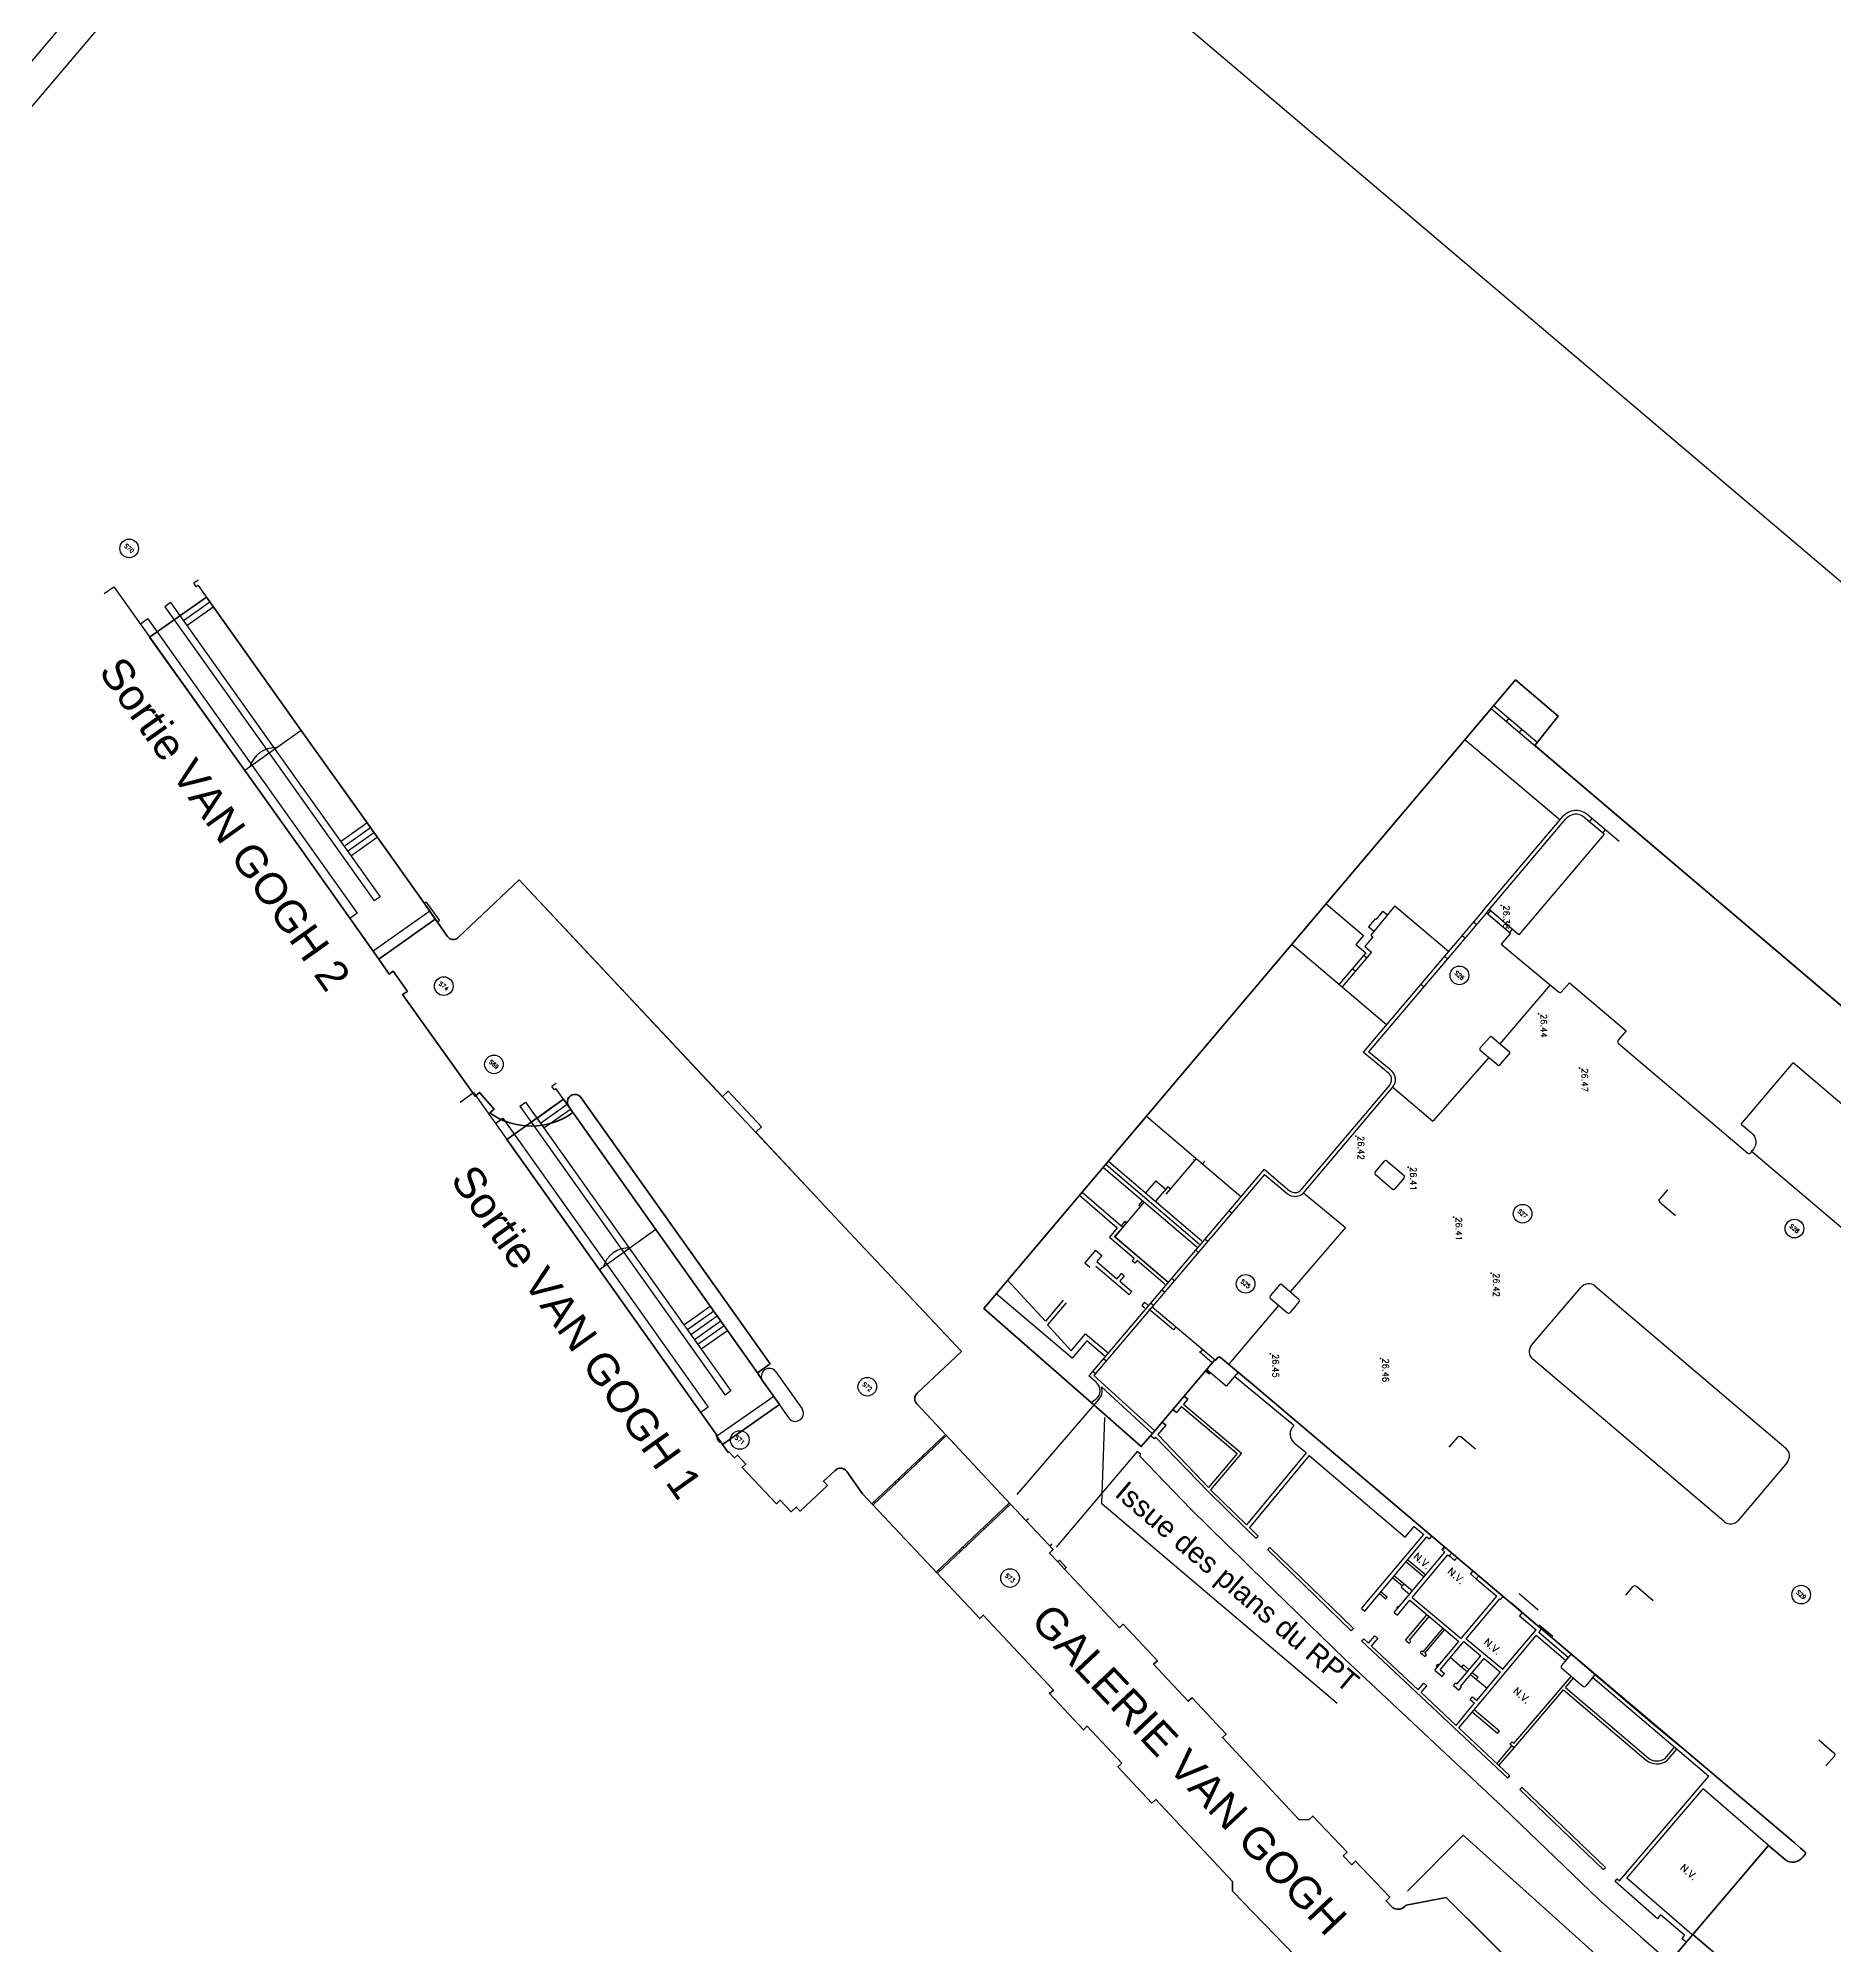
# Model space of a CAD drawing. Header units: metres. Extents: x 1653773 to 1654374, y 8182561 to 8183166.
# Drawn here: x 1653881 to 1653967.8, y 8182868.3 to 8182960.4 of the extents above; entities that cross this region are included whole.
import ezdxf
from ezdxf.enums import TextEntityAlignment as Align

# ---------------------------------------------------------------- set-up
doc = ezdxf.new("R2010")
doc.units = ezdxf.units.M
doc.header["$LTSCALE"] = 2
doc.header["$PDMODE"] = 32
doc.header["$PDSIZE"] = 0.03
for name, color, linetype in [('schema', 7, 'Continuous'), ('TOP-BATIS-_-E', 7, 'Continuous'), ('TOP-INFRA-EF-E', 7, 'Continuous'), ('TOP-INFRA-EM-E', 7, 'Continuous'), ('TOP-SCAN-TRUEVIEW-E', 7, 'Continuous'), ('TOP4R-ALTIT-_-E', 1, 'Continuous'), ('TOP4R-BATIS-_-E', 1, 'Continuous'), ('TOP4R-BATIS-RPT-E', 8, 'Continuous'), ('TOP4R-EQUIP-_-E', 3, 'Continuous'), ('TOP4R-INFRA-EF-E', 1, 'Continuous'), ('TOP4R-INFRA-EM-E', 1, 'Continuous'), ('TOP4R-SCAN-TRUEVIEW-E', 7, 'Continuous')]:
    doc.layers.add(name, color=color, linetype=linetype)
doc.layers.add('TOP2M-SURFACE-_-E', color=7, linetype='Continuous', lineweight=40)
doc.layers.add('TOP4R-SURFACE-_-E', color=7, linetype='Continuous', lineweight=40)
doc.styles.add('Arial', font='ARIAL.TTF')
doc.styles.add('Romanc 2', font='Romanc.shx', dxfattribs={"width": 0.99, "height": 0.5})
doc.styles.add('ROMANS', font='ROMANS.shx', dxfattribs={"height": 0.35})
doc.styles.get("Standard").update_dxf_attribs({"font": 'txt.shx'})

# ---------------------------------------------------------------- blocks, each defined once
blk = doc.blocks.new('TOPM-ALTIT-_-E')
at = {"color": 0}
blk.add_point((0, 0), dxfattribs=at)
blk = doc.blocks.new('cdr_shm')
for p, q in [((0, 1), (0, 0)), ((0, 0), (1, 0))]:
    blk.add_line(p, q)
at = {"flags": 4}
blk.add_attdef('FEUILLE', text='', height=0.05, dxfattribs=at).set_placement((0.05, 0.05), align=Align.BOTTOM_LEFT)

msp = doc.modelspace()

# ---------------------------------------------------------------- linework, layer by layer
at = {"layer": 'TOP-BATIS-_-E'}
for p, q in [((1653888.772, 8182934.24), (1653888.571, 8182934.097)), ((1653888.69, 8182933.929), (1653888.571, 8182934.097)), ((1653884.237, 8182933.594), (1653884.699, 8182933.923)), ((1653884.699, 8182933.923), (1653891.029, 8182925.057)), ((1653888.778, 8182933.992), (1653888.69, 8182933.929)), ((1653888.778, 8182933.992), (1653893.762, 8182926.989)), ((1653893.762, 8182926.989), (1653891.029, 8182925.057)), ((1653901.444, 8182909.04), (1653902.085, 8182909.495)), ((1653902.085, 8182909.495), (1653908.172, 8182900.93)), ((1653906.069, 8182909.939), (1653905.868, 8182909.797)), ((1653905.987, 8182909.629), (1653905.868, 8182909.797)), ((1653906.068, 8182909.687), (1653905.987, 8182909.629)), ((1653910.896, 8182902.882), (1653906.068, 8182909.687)), ((1653910.896, 8182902.882), (1653908.172, 8182900.93))]:
    msp.add_line(p, q, dxfattribs=at)
for centre, radius, start, end in [((1653892.496, 8182924.879), 1.273, 86.47745, 164.01228), ((1653909.584, 8182900.708), 1.29, 86.61337, 164.64011)]:
    msp.add_arc(centre, radius, start, end, dxfattribs=at)
at = {"layer": 'TOP-INFRA-EF-E'}
for p, q in [((1653887.901, 8182932.527), (1653889.178, 8182933.43)), ((1653888.066, 8182932.295), (1653889.343, 8182933.198)), ((1653888.232, 8182932.063), (1653889.509, 8182932.965)), ((1653905.15, 8182908.264), (1653906.433, 8182909.172)), ((1653905.319, 8182908.027), (1653906.601, 8182908.935)), ((1653905.486, 8182907.792), (1653906.768, 8182908.7))]:
    msp.add_line(p, q, dxfattribs=at)
at = {"layer": 'TOP-INFRA-EM-E'}
for p, q in [((1653887.451, 8182933.159), (1653887.17, 8182932.959)), ((1653887.451, 8182933.159), (1653892.486, 8182926.087)), ((1653886.348, 8182932.373), (1653885.988, 8182932.117)), ((1653886.348, 8182932.373), (1653891.38, 8182925.305)), ((1653887.17, 8182932.959), (1653892.205, 8182925.888)), ((1653903.146, 8182908.003), (1653903.504, 8182908.258)), ((1653903.504, 8182908.258), (1653908.531, 8182901.187)), ((1653904.319, 8182908.837), (1653904.601, 8182909.037)), ((1653904.319, 8182908.837), (1653909.344, 8182901.77)), ((1653904.601, 8182909.037), (1653909.625, 8182901.971))]:
    msp.add_line(p, q, dxfattribs=at)
at = {"layer": 'TOP-INFRA-EM-E', "flags": 128}
for points in [[(1653890.569, 8182930.068, 0, 0, 0), (1653889.989, 8182930.883, 0.2, 0, 0), (1653889.7, 8182931.291, 0, 0, 0)], [(1653907.829, 8182905.722, 0, 0, 0), (1653907.25, 8182906.537, 0.2, 0, 0), (1653906.96, 8182906.944, 0, 0, 0)]]:
    msp.add_lwpolyline(points, format="xyseb", dxfattribs=at)
at = {"layer": 'TOP-SCAN-TRUEVIEW-E'}
for centre in [(1653885.445, 8182935.779), (1653903.07, 8182910.861)]:
    msp.add_circle(centre, 0.45, dxfattribs=at)
at = {"layer": 'TOP4R-BATIS-_-E'}
for p, q in [((1653952.423, 8182929.431), (1653933.787, 8182907.414)), ((1653952.423, 8182929.431), (1653954.481, 8182927.683)), ((1653951.25, 8182928.046), (1653982.511, 8182901.497)), ((1653951.379, 8182928.199), (1653953.475, 8182926.418)), ((1653951.982, 8182927.424), (1653952.111, 8182927.577)), ((1653954.481, 8182927.683), (1653953.475, 8182926.418)), ((1653893.762, 8182926.989), (1653896.857, 8182922.64)), ((1653952.607, 8182926.894), (1653952.736, 8182927.046)), ((1653949.977, 8182926.542), (1653954.58, 8182922.672)), ((1653891.029, 8182925.057), (1653893.804, 8182921.17)), ((1653957.428, 8182921.616), (1653955.874, 8182922.942)), ((1653896.857, 8182922.64), (1653899.708, 8182918.636)), ((1653950.881, 8182918.302), (1653954.715, 8182922.832)), ((1653951.018, 8182918.185), (1653954.853, 8182922.716)), ((1653956.701, 8182921.973), (1653955.744, 8182922.79)), ((1653955.994, 8182922.577), (1653956.124, 8182922.729)), ((1653956.633, 8182922.031), (1653956.763, 8182922.184)), ((1653893.804, 8182921.17), (1653898.008, 8182915.223)), ((1653956.701, 8182921.973), (1653952.575, 8182917.114)), ((1653901.348, 8182916.99), (1653904.291, 8182919.771)), ((1653918.852, 8182904.241), (1653904.291, 8182919.771)), ((1653899.79, 8182918.694), (1653899.708, 8182918.636)), ((1653899.708, 8182918.636), (1653900.336, 8182917.731)), ((1653899.79, 8182918.694), (1653900.445, 8182917.807)), ((1653943.271, 8182918.619), (1653945.075, 8182917.088)), ((1653946.598, 8182918.515), (1653945.432, 8182917.102)), ((1653946.598, 8182918.515), (1653949.195, 8182916.315)), ((1653952.575, 8182917.114), (1653951.148, 8182918.338)), ((1653900.445, 8182917.807), (1653900.336, 8182917.731)), ((1653900.817, 8182917.045), (1653900.336, 8182917.731)), ((1653950.881, 8182918.302), (1653945.068, 8182911.449)), ((1653945.636, 8182917.895), (1653945.318, 8182917.509)), ((1653945.318, 8182917.509), (1653945.586, 8182917.288)), ((1653951.018, 8182918.185), (1653945.323, 8182911.472)), ((1653945.675, 8182917.863), (1653945.636, 8182917.895)), ((1653946.008, 8182918.267), (1653945.675, 8182917.863)), ((1653946.008, 8182918.267), (1653946.237, 8182918.078)), ((1653950.53, 8182917.609), (1653950.392, 8182917.726)), ((1653951.207, 8182918.287), (1653951.077, 8182918.135)), ((1653941.617, 8182916.664), (1653946.196, 8182912.78)), ((1653945.075, 8182917.088), (1653944.714, 8182916.65)), ((1653944.714, 8182916.65), (1653945.191, 8182916.245)), ((1653945.535, 8182917.017), (1653945.146, 8182916.545)), ((1653945.146, 8182916.545), (1653945.458, 8182916.281)), ((1653945.432, 8182917.102), (1653945.535, 8182917.017)), ((1653949.979, 8182916.959), (1653949.841, 8182917.076)), ((1653952.172, 8182917.196), (1653951.722, 8182916.666)), ((1653952.255, 8182917.389), (1653952.125, 8182917.237)), ((1653945.191, 8182916.245), (1653943.902, 8182914.726)), ((1653945.458, 8182916.281), (1653944.04, 8182914.609)), ((1653945.218, 8182915.999), (1653945.081, 8182916.115)), ((1653948.997, 8182916.081), (1653949.134, 8182915.965)), ((1653898.008, 8182915.223), (1653898.204, 8182915.36)), ((1653898.204, 8182915.36), (1653898.885, 8182914.385)), ((1653944.675, 8182915.358), (1653944.538, 8182915.475)), ((1653947.852, 8182914.731), (1653947.989, 8182914.615)), ((1653898.659, 8182914.227), (1653898.885, 8182914.385)), ((1653898.659, 8182914.227), (1653902.156, 8182909.318)), ((1653950.712, 8182911.652), (1653951.177, 8182912.176)), ((1653951.281, 8182912.183), (1653952.124, 8182911.469)), ((1653946.291, 8182910.435), (1653945.068, 8182911.449)), ((1653946.406, 8182910.573), (1653945.323, 8182911.472)), ((1653950.72, 8182911.545), (1653951.562, 8182910.83)), ((1653951.667, 8182910.838), (1653952.131, 8182911.362)), ((1653963.32, 8182907.979), (1653965.833, 8182910.94)), ((1653971.398, 8182906.203), (1653965.833, 8182910.94)), ((1653902.156, 8182909.318), (1653902.369, 8182909.507)), ((1653903.087, 8182908.7), (1653902.369, 8182909.507)), ((1653916.41, 8182896.398), (1653907.288, 8182909.255)), ((1653914.386, 8182909.564), (1653914.107, 8182909.302)), ((1653915.992, 8182907.851), (1653914.386, 8182909.564)), ((1653942.072, 8182904.808), (1653946.342, 8182909.857)), ((1653942.209, 8182904.692), (1653946.48, 8182909.741)), ((1653902.876, 8182908.512), (1653903.087, 8182908.7)), ((1653906.886, 8182908.533), (1653906.68, 8182908.824)), ((1653934.588, 8182908.359), (1653939.157, 8182904.483)), ((1653915.992, 8182907.851), (1653915.713, 8182907.589)), ((1653963.32, 8182907.979), (1653963.83, 8182907.547)), ((1653940.274, 8182905.799), (1653931.811, 8182895.825)), ((1653940.295, 8182905.545), (1653932.054, 8182895.832)), ((1653936.995, 8182906.317), (1653935.527, 8182904.587)), ((1653936.866, 8182906.259), (1653936.912, 8182906.22)), ((1653937.393, 8182906.18), (1653937.294, 8182906.063)), ((1653940.274, 8182905.799), (1653941.501, 8182904.76)), ((1653940.295, 8182905.545), (1653941.385, 8182904.623)), ((1653945.639, 8182905.657), (1653946.092, 8182906.191)), ((1653945.647, 8182905.552), (1653946.486, 8182904.841)), ((1653946.197, 8182906.2), (1653947.036, 8182905.489)), ((1653935.702, 8182904.886), (1653935.747, 8182904.847)), ((1653947.045, 8182905.383), (1653946.592, 8182904.849)), ((1653920.505, 8182902.473), (1653918.852, 8182904.241)), ((1653938.703, 8182903.67), (1653938.566, 8182903.786)), ((1653915.802, 8182895.967), (1653910.896, 8182902.882)), ((1653933.447, 8182902.997), (1653933.066, 8182902.534)), ((1653925.654, 8182896.996), (1653920.505, 8182902.473)), ((1653933.066, 8182902.534), (1653935.643, 8182900.34)), ((1653936.964, 8182901.898), (1653937.102, 8182901.782)), ((1653937.545, 8182902.305), (1653937.408, 8182902.421)), ((1653908.172, 8182900.93), (1653913.836, 8182892.958)), ((1653935.334, 8182899.977), (1653935.472, 8182899.86)), ((1653935.806, 8182900.533), (1653935.944, 8182900.417)), ((1653941.021, 8182900.213), (1653940.563, 8182899.674)), ((1653941.127, 8182900.222), (1653941.965, 8182899.511)), ((1653953.2, 8182897.307), (1653955.591, 8182900.101)), ((1653956.274, 8182900.155), (1653965.483, 8182892.319)), ((1653930.717, 8182899.342), (1653929.814, 8182898.281)), ((1653934.795, 8182899.341), (1653934.932, 8182899.224)), ((1653934.876, 8182899.158), (1653937.932, 8182896.567)), ((1653940.572, 8182899.568), (1653941.411, 8182898.857)), ((1653941.974, 8182899.405), (1653941.516, 8182898.865)), ((1653935.902, 8182898.043), (1653936.023, 8182898.186)), ((1653915.802, 8182895.967), (1653916.41, 8182896.398)), ((1653923.512, 8182894.979), (1653925.654, 8182896.996)), ((1653937.202, 8182896.941), (1653937.323, 8182897.084)), ((1653962.5, 8182888.779), (1653953.254, 8182896.622)), ((1653916.055, 8182895.562), (1653917.319, 8182893.778)), ((1653916.689, 8182896.011), (1653917.953, 8182894.227)), ((1653932.054, 8182895.832), (1653934.991, 8182893.165)), ((1653939.623, 8182895.49), (1653949.221, 8182887.366)), ((1653923.496, 8182894.467), (1653924.881, 8182892.992)), ((1653913.836, 8182892.958), (1653913.805, 8182892.936)), ((1653913.805, 8182892.936), (1653913.881, 8182892.831)), ((1653913.881, 8182892.831), (1653913.829, 8182892.794)), ((1653913.829, 8182892.794), (1653913.965, 8182892.603)), ((1653913.881, 8182892.831), (1653914.017, 8182892.64)), ((1653914.017, 8182892.64), (1653913.965, 8182892.603)), ((1653914.017, 8182892.64), (1653914.392, 8182892.116)), ((1653924.881, 8182892.992), (1653928.032, 8182889.618)), ((1653914.392, 8182892.116), (1653914.418, 8182892.141)), ((1653914.418, 8182892.141), (1653914.687, 8182891.857)), ((1653914.828, 8182891.991), (1653914.687, 8182891.857)), ((1653914.828, 8182891.991), (1653915.238, 8182891.56)), ((1653965.54, 8182891.637), (1653963.185, 8182888.837)), ((1653915.238, 8182891.56), (1653915.054, 8182891.385)), ((1653915.054, 8182891.385), (1653916.714, 8182889.637)), ((1653919.547, 8182891.253), (1653918.989, 8182890.726)), ((1653918.989, 8182890.726), (1653919.178, 8182890.526)), ((1653920.113, 8182891.198), (1653920.882, 8182890.118)), ((1653916.898, 8182889.812), (1653916.714, 8182889.637)), ((1653916.898, 8182889.812), (1653917.431, 8182889.251)), ((1653919.178, 8182890.526), (1653917.865, 8182889.284)), ((1653926.538, 8182884.093), (1653920.882, 8182890.118)), ((1653917.676, 8182889.483), (1653917.431, 8182889.251)), ((1653917.676, 8182889.483), (1653917.865, 8182889.284)), ((1653930.082, 8182887.428), (1653928.032, 8182889.618)), ((1653928.892, 8182888.91), (1653928.787, 8182888.812)), ((1653948.284, 8182887.963), (1653948.38, 8182888.077)), ((1653929.906, 8182887.262), (1653930.082, 8182887.428)), ((1653929.906, 8182887.262), (1653930.304, 8182886.837)), ((1653930.026, 8182887.698), (1653929.921, 8182887.6)), ((1653948.921, 8182887.424), (1653949.018, 8182887.538)), ((1653949.221, 8182887.366), (1653950.861, 8182885.975)), ((1653930.304, 8182886.837), (1653930.384, 8182886.912)), ((1653930.304, 8182886.837), (1653930.639, 8182886.48)), ((1653930.384, 8182886.912), (1653930.718, 8182886.555)), ((1653930.639, 8182886.48), (1653930.718, 8182886.555)), ((1653930.639, 8182886.48), (1653933.292, 8182883.649)), ((1653950.861, 8182885.975), (1653965.887, 8182873.286)), ((1653926.538, 8182884.093), (1653926.711, 8182884.26)), ((1653930.094, 8182880.645), (1653926.711, 8182884.26)), ((1653933.292, 8182883.649), (1653933.474, 8182883.82)), ((1653933.474, 8182883.82), (1653935.122, 8182882.061)), ((1653934.94, 8182881.89), (1653935.122, 8182882.061)), ((1653934.94, 8182881.89), (1653936.614, 8182880.104)), ((1653930.094, 8182880.645), (1653929.906, 8182880.47)), ((1653931.546, 8182878.717), (1653929.906, 8182880.47)), ((1653936.614, 8182880.104), (1653936.797, 8182880.275)), ((1653936.797, 8182880.275), (1653938.443, 8182878.518)), ((1653931.734, 8182878.893), (1653931.546, 8182878.717)), ((1653933.401, 8182877.11), (1653931.734, 8182878.893)), ((1653938.26, 8182878.347), (1653938.443, 8182878.518)), ((1653938.26, 8182878.347), (1653941.96, 8182874.399)), ((1653933.401, 8182877.11), (1653933.214, 8182876.935)), ((1653934.854, 8182875.183), (1653933.214, 8182876.935)), ((1653935.041, 8182875.358), (1653934.854, 8182875.183)), ((1653938.746, 8182871.399), (1653935.041, 8182875.358)), ((1653941.96, 8182874.399), (1653942.444, 8182874.377)), ((1653942.626, 8182874.554), (1653942.444, 8182874.377)), ((1653942.628, 8182874.555), (1653944.283, 8182872.818)), ((1653965.887, 8182873.286), (1653966.193, 8182873)), ((1653944.098, 8182872.642), (1653944.283, 8182872.818)), ((1653944.098, 8182872.642), (1653944.512, 8182872.206)), ((1653944.698, 8182872.383), (1653944.512, 8182872.206)), ((1653944.698, 8182872.383), (1653946.357, 8182870.641)), ((1653958.166, 8182865.527), (1653964.651, 8182873.131)), ((1653966.193, 8182873), (1653966.381, 8182872.842)), ((1653938.746, 8182871.399), (1653938.756, 8182870.938)), ((1653938.756, 8182870.938), (1653942.819, 8182866.725)), ((1653946.357, 8182870.641), (1653946.171, 8182870.465)), ((1653946.171, 8182870.465), (1653946.444, 8182870.178)), ((1653947.133, 8182870.262), (1653949.073, 8182870.632)), ((1653952.963, 8182866.763), (1653949.073, 8182870.632))]:
    msp.add_line(p, q, dxfattribs=at)
at = {"layer": 'TOP4R-BATIS-_-E', "flags": 128}
for points in [[(1653951.018, 8182918.185), (1653952.172, 8182917.196)], [(1653951.722, 8182916.666), (1653954.227, 8182914.591)], [(1653954.629, 8182914.34), (1653954.629, 8182914.34), (1653955.028, 8182914.798), (1653957.772, 8182912.474), (1653957.384, 8182912.024)], [(1653954.227, 8182914.591), (1653954.493, 8182914.363)], [(1653957.396, 8182911.873), (1653963.65, 8182906.573)], [(1653959.762, 8182904.799), (1653959.381, 8182904.357), (1653959.348, 8182904.312), (1653959.348, 8182904.262), (1653959.398, 8182904.199), (1653960.145, 8182903.567)], [(1653939.623, 8182895.49), (1653938.17, 8182896.698)], [(1653949.224, 8182892.38), (1653949.631, 8182892.86), (1653949.678, 8182892.901), (1653949.717, 8182892.907), (1653949.781, 8182892.881), (1653950.486, 8182892.289)], [(1653950.861, 8182885.975), (1653951.712, 8182885.255)], [(1653957.75, 8182885.222), (1653958.093, 8182885.63), (1653958.133, 8182885.674), (1653958.175, 8182885.693), (1653958.259, 8182885.661), (1653959.076, 8182884.969)], [(1653967.07, 8182878.239), (1653967.799, 8182877.619), (1653967.846, 8182877.545), (1653967.827, 8182877.458), (1653967.42, 8182876.977)]]:
    msp.add_lwpolyline(points, dxfattribs=at)
for points in [[(1653963.83, 8182907.547, -0.399325), (1653963.915, 8182906.767, -0.000069), (1653963.777, 8182906.587)], [(1653938.17, 8182896.698), (1653938.17, 8182896.698, 0.417272), (1653938.017, 8182896.683, 0.026955), (1653937.932, 8182896.567)], [(1653964.651, 8182873.131), (1653965.46, 8182872.448, 0.221568), (1653965.879, 8182872.335, 0.164567), (1653966.292, 8182872.559, 0.032362), (1653966.417, 8182872.712, 0.217395), (1653966.429, 8182872.774, 0.097648), (1653966.414, 8182872.805, 0.056559), (1653966.381, 8182872.842, 2.342497)]]:
    msp.add_lwpolyline(points, format="xyb", dxfattribs=at)
at = {"layer": 'TOP4R-BATIS-_-E'}
for centre, radius, start, end in [((1653955.352, 8182922.277), 0.845, 51.91444, 138.96857), ((1653955.335, 8182922.311), 0.63, 49.54216, 139.95316), ((1653901.106, 8182917.248), 0.354, 215.01505, 313.1613), ((1653954.579, 8182914.46), 0.13, 228.12465, 292.76748), ((1653951.233, 8182912.126), 0.075, 49.6963, 138.48095), ((1653957.464, 8182911.954), 0.106, 139.22905, 229.71808), ((1653950.769, 8182911.602), 0.075, 138.48095, 229.6963), ((1653952.075, 8182911.412), 0.075, 318.48095, 49.6963), ((1653946.031, 8182910.121), 0.408, 319.77201, 50.33175), ((1653946.031, 8182910.121), 0.588, 319.77201, 50.33175), ((1653951.611, 8182910.887), 0.075, 229.6963, 318.48095), ((1653906.986, 8182909.036), 0.373, 35.35576, 215.35576), ((1653904.865, 8182911.333), 3.452, 234.80381, 305.8192), ((1653963.707, 8182906.64), 0.0882, 229.71808, 322.63), ((1653945.696, 8182905.609), 0.075, 139.6963, 229.6963), ((1653946.149, 8182906.143), 0.075, 49.6963, 139.6963), ((1653946.987, 8182905.432), 0.075, 319.6963, 49.6963), ((1653941.762, 8182905.07), 0.585, 229.77529, 319.77201), ((1653941.762, 8182905.07), 0.405, 229.77602, 319.77274), ((1653946.535, 8182904.898), 0.075, 229.6963, 319.6963), ((1653941.078, 8182900.165), 0.075, 49.6963, 139.6963), ((1653955.96, 8182899.785), 0.485, 49.6044, 139.42964), ((1653940.621, 8182899.625), 0.075, 139.6963, 229.6963), ((1653941.917, 8182899.453), 0.075, 319.6963, 49.6963), ((1653941.459, 8182898.914), 0.075, 229.6963, 319.6963), ((1653953.568, 8182896.992), 0.485, 139.42964, 229.69436), ((1653916.372, 8182895.787), 0.389, 35.30989, 215.30989), ((1653923.76, 8182894.715), 0.362, 133.27254, 223.19178), ((1653917.636, 8182894.002), 0.389, 215.30989, 268.2049), ((1653917.6, 8182894.053), 0.44, 273.0921, 337.52768), ((1653917.636, 8182894.002), 0.389, 342.41489, 35.30989), ((1653965.169, 8182891.949), 0.485, 319.94177, 49.6044), ((1653919.806, 8182890.979), 0.377, 35.46016, 133.41616), ((1653962.814, 8182889.149), 0.485, 229.69436, 319.94177), ((1653946.716, 8182870.438), 0.376, 223.61125, 253.09818), ((1653946.744, 8182870.529), 0.471, 253.09818, 325.53537)]:
    msp.add_arc(centre, radius, start, end, dxfattribs=at)
at = {"layer": 'TOP4R-BATIS-RPT-E'}
for p, q in [((1653933.787, 8182907.414), (1653926.731, 8182899.076)), ((1653932.523, 8182905.882), (1653937.024, 8182902.052)), ((1653932.639, 8182906.019), (1653937.14, 8182902.189)), ((1653932.769, 8182906.172), (1653937.27, 8182902.342)), ((1653931.357, 8182904.542), (1653933.178, 8182902.964)), ((1653931.488, 8182904.694), (1653933.443, 8182902.999)), ((1653935.05, 8182905.242), (1653934.551, 8182904.655)), ((1653935.627, 8182904.948), (1653935.031, 8182904.247)), ((1653935.53, 8182904.833), (1653935.031, 8182904.247)), ((1653935.05, 8182905.242), (1653935.53, 8182904.833)), ((1653935.711, 8182904.876), (1653935.627, 8182904.948)), ((1653934.48, 8182904.217), (1653933.445, 8182903)), ((1653934.404, 8182904.282), (1653934.22, 8182904.066)), ((1653934.296, 8182904.001), (1653934.22, 8182904.066)), ((1653934.48, 8182904.217), (1653934.296, 8182904.001)), ((1653933.178, 8182902.964), (1653932.802, 8182902.522)), ((1653933.443, 8182902.999), (1653933.056, 8182902.543)), ((1653933.553, 8182903.281), (1653933.369, 8182903.065)), ((1653933.629, 8182903.216), (1653933.445, 8182903)), ((1653933.553, 8182903.281), (1653933.629, 8182903.216)), ((1653932.13, 8182901.886), (1653931.611, 8182901.277)), ((1653932.13, 8182901.886), (1653932.434, 8182901.627)), ((1653932.802, 8182902.522), (1653934.005, 8182901.498)), ((1653935.599, 8182900.378), (1653933.056, 8182902.543)), ((1653931.611, 8182901.277), (1653931.863, 8182901.063)), ((1653932.15, 8182901.108), (1653933.757, 8182899.74)), ((1653932.434, 8182901.627), (1653932.188, 8182901.338)), ((1653932.188, 8182901.338), (1653933.163, 8182900.508)), ((1653934.005, 8182901.498), (1653933.895, 8182901.369)), ((1653934.032, 8182901.252), (1653933.895, 8182901.369)), ((1653934.142, 8182901.382), (1653934.032, 8182901.252)), ((1653935.498, 8182900.228), (1653934.142, 8182901.382)), ((1653927.882, 8182900.437), (1653929.715, 8182898.458)), ((1653933.377, 8182900.76), (1653933.163, 8182900.508)), ((1653933.514, 8182900.643), (1653933.3, 8182900.392)), ((1653933.3, 8182900.392), (1653933.886, 8182899.893)), ((1653933.514, 8182900.643), (1653933.377, 8182900.76)), ((1653930.572, 8182899.465), (1653929.715, 8182898.458)), ((1653933.886, 8182899.893), (1653933.757, 8182899.74)), ((1653934.496, 8182899.374), (1653934.366, 8182899.222)), ((1653934.366, 8182899.222), (1653934.511, 8182899.099)), ((1653934.496, 8182899.374), (1653934.656, 8182899.238)), ((1653935.896, 8182898.038), (1653934.712, 8182899.041)), ((1653929.814, 8182898.281), (1653930.953, 8182897.032)), ((1653930.953, 8182897.032), (1653931.653, 8182897.854)), ((1653931.653, 8182897.854), (1653932.745, 8182896.925)), ((1653932.516, 8182896.655), (1653932.653, 8182896.538)), ((1653937.772, 8182896.449), (1653934.991, 8182893.165)), ((1653937.772, 8182896.449), (1653937.147, 8182896.978)), ((1653931.998, 8182896.045), (1653932.135, 8182895.928)), ((1653937.618, 8182895.911), (1653937.442, 8182896.06)), ((1653937.442, 8182896.06), (1653937.618, 8182895.911)), ((1653938.448, 8182895.313), (1653937.494, 8182896.121)), ((1653937.494, 8182896.121), (1653937.67, 8182895.973)), ((1653937.67, 8182895.973), (1653937.618, 8182895.911)), ((1653939.022, 8182895.991), (1653938.448, 8182895.313)), ((1653939.022, 8182895.991), (1653938.849, 8182895.787)), ((1653941.704, 8182893.417), (1653938.849, 8182895.787)), ((1653932.296, 8182894.693), (1653928.323, 8182890.087)), ((1653932.423, 8182895.282), (1653934.869, 8182893.038)), ((1653936.584, 8182894.69), (1653936.384, 8182894.454)), ((1653936.384, 8182894.454), (1653939.184, 8182892.082)), ((1653936.584, 8182894.69), (1653936.408, 8182894.839)), ((1653936.408, 8182894.839), (1653936.584, 8182894.69)), ((1653935.524, 8182893.439), (1653935.349, 8182893.588)), ((1653935.349, 8182893.588), (1653935.524, 8182893.439)), ((1653936.041, 8182894.049), (1653935.866, 8182894.198)), ((1653935.866, 8182894.198), (1653936.041, 8182894.049)), ((1653936.287, 8182894.339), (1653936.041, 8182894.049)), ((1653936.287, 8182894.339), (1653938.973, 8182892.065)), ((1653934.877, 8182893.03), (1653934.79, 8182892.928)), ((1653934.966, 8182892.779), (1653934.79, 8182892.928)), ((1653934.869, 8182893.038), (1653934.876, 8182893.03)), ((1653935.037, 8182892.863), (1653934.966, 8182892.779)), ((1653935.037, 8182892.863), (1653937.585, 8182890.214)), ((1653935.524, 8182893.439), (1653935.134, 8182892.978)), ((1653935.134, 8182892.978), (1653937.587, 8182890.428)), ((1653942.304, 8182892.096), (1653941.751, 8182892.557)), ((1653934.144, 8182892.165), (1653930.231, 8182887.543)), ((1653934.319, 8182892.016), (1653934.144, 8182892.165)), ((1653934.319, 8182892.016), (1653934.264, 8182891.95)), ((1653934.264, 8182891.95), (1653936.74, 8182889.376)), ((1653938.973, 8182892.065), (1653937.587, 8182890.428)), ((1653939.184, 8182892.082), (1653937.692, 8182890.32)), ((1653942.304, 8182892.096), (1653939.43, 8182888.621)), ((1653942.451, 8182891.972), (1653939.568, 8182888.487)), ((1653942.451, 8182891.972), (1653947.089, 8182888.029)), ((1653937.585, 8182890.214), (1653939.325, 8182888.514)), ((1653937.692, 8182890.32), (1653939.43, 8182888.621)), ((1653936.74, 8182889.376), (1653938.495, 8182887.661)), ((1653939.879, 8182887.975), (1653939.325, 8182888.514)), ((1653939.984, 8182888.083), (1653939.568, 8182888.487)), ((1653939.879, 8182887.975), (1653939.984, 8182888.083)), ((1653944.982, 8182884.575), (1653947.987, 8182888.159)), ((1653945.135, 8182884.447), (1653948.144, 8182888.035)), ((1653947.089, 8182888.03), (1653947.53, 8182888.548)), ((1653947.53, 8182888.548), (1653947.987, 8182888.159)), ((1653948.144, 8182888.035), (1653948.25, 8182887.945)), ((1653948.379, 8182888.097), (1653948.25, 8182887.945)), ((1653939.05, 8182887.122), (1653938.495, 8182887.661)), ((1653939.05, 8182887.122), (1653939.624, 8182886.564)), ((1653940.453, 8182887.417), (1653940.557, 8182887.525)), ((1653944.483, 8182883.501), (1653940.453, 8182887.417)), ((1653944.588, 8182883.608), (1653940.557, 8182887.525)), ((1653946.564, 8182884.393), (1653949.005, 8182887.303)), ((1653947.431, 8182885.115), (1653949.157, 8182887.174)), ((1653948.988, 8182887.58), (1653948.858, 8182887.428)), ((1653948.858, 8182887.428), (1653949.005, 8182887.303)), ((1653948.988, 8182887.58), (1653949.211, 8182887.391)), ((1653949.157, 8182887.174), (1653949.213, 8182887.127)), ((1653949.211, 8182887.391), (1653949.207, 8182887.386)), ((1653949.207, 8182887.386), (1653949.338, 8182887.275)), ((1653949.338, 8182887.275), (1653949.213, 8182887.127)), ((1653949.476, 8182886.903), (1653949.213, 8182887.127)), ((1653949.338, 8182887.275), (1653949.602, 8182887.051)), ((1653949.602, 8182887.051), (1653949.476, 8182886.903)), ((1653944.163, 8182882.152), (1653939.624, 8182886.564)), ((1653946.571, 8182886.159), (1653947.038, 8182885.767)), ((1653947.143, 8182886.841), (1653948.008, 8182886.115)), ((1653947.22, 8182886.933), (1653948.086, 8182886.207)), ((1653950.365, 8182886.402), (1653950.239, 8182886.254)), ((1653950.239, 8182886.254), (1653950.52, 8182886.016)), ((1653950.365, 8182886.402), (1653950.645, 8182886.164)), ((1653950.645, 8182886.164), (1653950.52, 8182886.016)), ((1653950.645, 8182886.164), (1653950.747, 8182886.077)), ((1653945.851, 8182885.301), (1653946.15, 8182885.05)), ((1653945.928, 8182885.393), (1653946.227, 8182885.142)), ((1653946.494, 8182886.067), (1653946.961, 8182885.675)), ((1653946.961, 8182885.675), (1653946.903, 8182885.606)), ((1653946.903, 8182885.606), (1653947.302, 8182885.272)), ((1653946.961, 8182885.675), (1653947.038, 8182885.767)), ((1653947.038, 8182885.767), (1653947.437, 8182885.433)), ((1653949.799, 8182883.13), (1653951.512, 8182885.173)), ((1653950.52, 8182886.016), (1653951.512, 8182885.173)), ((1653950.751, 8182886.082), (1653950.747, 8182886.077)), ((1653950.751, 8182886.082), (1653951.829, 8182885.166)), ((1653951.829, 8182885.166), (1653951.699, 8182885.013)), ((1653952.602, 8182885.307), (1653953.513, 8182884.52)), ((1653944.982, 8182884.575), (1653945.135, 8182884.447)), ((1653946.15, 8182885.05), (1653946.227, 8182885.142)), ((1653946.564, 8182884.393), (1653946.718, 8182884.264)), ((1653946.686, 8182884.6), (1653946.763, 8182884.692)), ((1653946.686, 8182884.6), (1653946.717, 8182884.575)), ((1653946.718, 8182884.264), (1653947.315, 8182884.977)), ((1653946.763, 8182884.692), (1653946.794, 8182884.667)), ((1653947.108, 8182883.049), (1653948.143, 8182884.283)), ((1653947.315, 8182884.977), (1653949.683, 8182882.992)), ((1653947.431, 8182885.115), (1653949.799, 8182883.13)), ((1653950.041, 8182883.123), (1653951.656, 8182885.05)), ((1653951.656, 8182885.05), (1653951.699, 8182885.013)), ((1653953.121, 8182884.067), (1653952.211, 8182884.854)), ((1653952.749, 8182884.384), (1653952.619, 8182884.231)), ((1653952.749, 8182884.384), (1653953.609, 8182883.653)), ((1653944.483, 8182883.501), (1653944.588, 8182883.608)), ((1653947.293, 8182883.051), (1653948.25, 8182884.193)), ((1653947.967, 8182882.486), (1653948.924, 8182883.628)), ((1653948.044, 8182882.422), (1653949.001, 8182883.563)), ((1653951.815, 8182881.644), (1653953.417, 8182883.554)), ((1653952.619, 8182884.231), (1653953.417, 8182883.554)), ((1653953.544, 8182883.425), (1653953.623, 8182883.52)), ((1653954.966, 8182882.217), (1653953.544, 8182883.425)), ((1653953.572, 8182883.799), (1653954.229, 8182883.24)), ((1653944.985, 8182883.013), (1653945.089, 8182883.121)), ((1653952.052, 8182876.384), (1653944.985, 8182883.013)), ((1653945.318, 8182882.906), (1653945.089, 8182883.121)), ((1653945.318, 8182882.906), (1653945.62, 8182883.266)), ((1653945.464, 8182882.769), (1653945.773, 8182883.138)), ((1653947.721, 8182880.652), (1653945.464, 8182882.769)), ((1653945.62, 8182883.266), (1653945.773, 8182883.138)), ((1653947.108, 8182883.049), (1653947.285, 8182882.902)), ((1653947.285, 8182882.902), (1653947.362, 8182882.994)), ((1653947.293, 8182883.051), (1653947.362, 8182882.994)), ((1653947.821, 8182882.452), (1653947.898, 8182882.544)), ((1653947.821, 8182882.452), (1653948.051, 8182882.259)), ((1653947.898, 8182882.544), (1653947.967, 8182882.486)), ((1653948.044, 8182882.422), (1653948.128, 8182882.351)), ((1653948.52, 8182881.605), (1653949.683, 8182882.992)), ((1653948.782, 8182881.621), (1653949.925, 8182882.985)), ((1653949.925, 8182882.985), (1653950.747, 8182882.3)), ((1653950.041, 8182883.123), (1653951.815, 8182881.644)), ((1653950.417, 8182879.696), (1653953.415, 8182883.272)), ((1653954.839, 8182882.063), (1653953.415, 8182883.272)), ((1653954.966, 8182882.217), (1653954.033, 8182883.01)), ((1653954.968, 8182882.215), (1653954.033, 8182883.01)), ((1653951.817, 8182874.973), (1653944.163, 8182882.152)), ((1653948.051, 8182882.259), (1653948.128, 8182882.351)), ((1653948.52, 8182881.605), (1653948.881, 8182881.304)), ((1653948.587, 8182881.809), (1653948.664, 8182881.901)), ((1653948.587, 8182881.809), (1653948.649, 8182881.758)), ((1653948.664, 8182881.901), (1653948.726, 8182881.85)), ((1653948.782, 8182881.621), (1653948.996, 8182881.442)), ((1653949.276, 8182882.211), (1653949.822, 8182881.756)), ((1653949.604, 8182880.936), (1653950.747, 8182882.3)), ((1653949.757, 8182880.808), (1653950.901, 8182882.172)), ((1653949.822, 8182881.756), (1653949.905, 8182881.856)), ((1653949.822, 8182881.756), (1653950.098, 8182881.526)), ((1653949.905, 8182881.856), (1653950.182, 8182881.626)), ((1653950.335, 8182881.498), (1653950.612, 8182881.267)), ((1653950.556, 8182880.142), (1653951.7, 8182881.506)), ((1653950.901, 8182882.172), (1653951.7, 8182881.506)), ((1653955.045, 8182882.305), (1653954.644, 8182881.834)), ((1653954.656, 8182881.693), (1653955.672, 8182880.829)), ((1653954.839, 8182882.063), (1653954.968, 8182882.215)), ((1653955.045, 8182882.305), (1653954.968, 8182882.215)), ((1653959.03, 8182879.046), (1653955.184, 8182882.315)), ((1653955.184, 8182882.315), (1653959.03, 8182879.046)), ((1653955.184, 8182882.315), (1653956.201, 8182881.45)), ((1653947.721, 8182880.652), (1653947.993, 8182880.976)), ((1653947.86, 8182880.522), (1653948.139, 8182880.854)), ((1653947.993, 8182880.976), (1653948.139, 8182880.854)), ((1653948.881, 8182881.304), (1653948.996, 8182881.442)), ((1653949.419, 8182880.856), (1653949.534, 8182880.994)), ((1653949.419, 8182880.856), (1653949.688, 8182880.632)), ((1653949.534, 8182880.994), (1653949.604, 8182880.936)), ((1653949.688, 8182880.632), (1653949.803, 8182880.77)), ((1653949.757, 8182880.808), (1653949.803, 8182880.77)), ((1653950.252, 8182881.398), (1653950.528, 8182881.167)), ((1653950.528, 8182881.167), (1653950.612, 8182881.267)), ((1653950.528, 8182881.167), (1653951.051, 8182880.732)), ((1653952.344, 8182878.059), (1653955.114, 8182881.303)), ((1653952.353, 8182877.854), (1653954.743, 8182880.653)), ((1653954.727, 8182880.85), (1653954.727, 8182880.85)), ((1653954.743, 8182880.653), (1653958.736, 8182877.26)), ((1653954.834, 8182880.759), (1653955.221, 8182881.212)), ((1653954.834, 8182880.759), (1653958.824, 8182877.368)), ((1653956.212, 8182881.309), (1653955.813, 8182880.84)), ((1653956.157, 8182881.244), (1653956.212, 8182881.309)), ((1653956.157, 8182881.244), (1653961.756, 8182876.485)), ((1653956.201, 8182881.45), (1653959.03, 8182879.046)), ((1653949.547, 8182878.939), (1653947.86, 8182880.522)), ((1653949.547, 8182878.939), (1653950.184, 8182879.698)), ((1653949.679, 8182878.816), (1653950.417, 8182879.696)), ((1653950.184, 8182879.698), (1653950.44, 8182880.004)), ((1653950.225, 8182880.183), (1653950.341, 8182880.322)), ((1653950.225, 8182880.183), (1653950.44, 8182880.004)), ((1653950.341, 8182880.322), (1653950.556, 8182880.142)), ((1653951.643, 8182878.655), (1653950.417, 8182879.696)), ((1653952.155, 8182876.493), (1653949.679, 8182878.816)), ((1653951.546, 8182878.541), (1653950.321, 8182879.582)), ((1653950.321, 8182879.582), (1653950.321, 8182879.582)), ((1653959.03, 8182879.046), (1653960.221, 8182878.064)), ((1653959.03, 8182879.046), (1653959.442, 8182878.706)), ((1653959.03, 8182879.046), (1653959.442, 8182878.706)), ((1653951.513, 8182877.086), (1653952.247, 8182877.945)), ((1653951.546, 8182878.541), (1653951.643, 8182878.655)), ((1653951.62, 8182876.995), (1653952.353, 8182877.854)), ((1653952.155, 8182878.023), (1653952.252, 8182878.137)), ((1653952.353, 8182877.854), (1653952.155, 8182878.023)), ((1653952.344, 8182878.059), (1653952.252, 8182878.137)), ((1653959.647, 8182877.338), (1653960.11, 8182877.884)), ((1653959.742, 8182877.234), (1653960.217, 8182877.793)), ((1653952.052, 8182876.384), (1653952.155, 8182876.493)), ((1653957.445, 8182871.436), (1653961.756, 8182876.485)), ((1653952.636, 8182875.836), (1653952.738, 8182875.946)), ((1653956.661, 8182871.972), (1653952.636, 8182875.836)), ((1653952.739, 8182875.945), (1653952.738, 8182875.946)), ((1653956.765, 8182872.08), (1653952.739, 8182875.945)), ((1653957.802, 8182871.553), (1653961.484, 8182875.866)), ((1653964.627, 8182873.155), (1653961.484, 8182875.866)), ((1653956.431, 8182870.544), (1653951.817, 8182874.973)), ((1653947.208, 8182870.934), (1653949.893, 8182873.641)), ((1653949.893, 8182873.641), (1653958.274, 8182866.105)), ((1653956.661, 8182871.972), (1653956.765, 8182872.08)), ((1653957.238, 8182871.418), (1653957.34, 8182871.528)), ((1653957.238, 8182871.418), (1653959.273, 8182869.613)), ((1653957.34, 8182871.528), (1653957.445, 8182871.436)), ((1653960.944, 8182868.842), (1653957.802, 8182871.553)), ((1653956.431, 8182870.544), (1653958.483, 8182868.723)), ((1653959.429, 8182869.795), (1653959.273, 8182869.613)), ((1653960.59, 8182868.798), (1653959.429, 8182869.795)), ((1653958.483, 8182868.723), (1653959.645, 8182867.699)), ((1653960.59, 8182868.798), (1653960.46, 8182868.647)), ((1653960.649, 8182868.484), (1653960.46, 8182868.647)), ((1653960.952, 8182868.836), (1653960.944, 8182868.842))]:
    msp.add_line(p, q, dxfattribs=at)
at = {"layer": 'TOP4R-BATIS-RPT-E', "flags": 128}
msp.add_lwpolyline([(1653926.731, 8182899.076), (1653931.922, 8182894.524), (1653932.169, 8182894.71, 0.450235), (1653932.175, 8182895.491), (1653931.811, 8182895.825)], format="xyb", dxfattribs=at)
msp.add_lwpolyline([(1653932.6, 8182896.754), (1653931.71, 8182897.507), (1653931.006, 8182896.675), (1653927.332, 8182899.786)], dxfattribs=at)
at = {"layer": 'TOP4R-BATIS-RPT-E'}
for centre, radius, start, end in [((1653931.827, 8182895.103), 0.622, 318.85481, 16.73471), ((1653942.102, 8182893.008), 0.571, 134.16902, 232.13421), ((1653953.548, 8182883.579), 0.0953, 321.64649, 50.78483), ((1653954.72, 8182881.769), 0.1, 139.64026, 229.64055), ((1653955.119, 8182882.238), 0.1, 49.64008, 138.12909), ((1653955.119, 8182882.238), 0.1, 49.64008, 138.12909), ((1653955.737, 8182880.905), 0.1, 229.64007, 319.63978), ((1653956.136, 8182881.374), 0.1, 319.64026, 49.64055), ((1653956.136, 8182881.374), 0.1, 319.64026, 49.64055), ((1653959.256, 8182877.92), 0.84, 231.75636, 305.2888), ((1653959.256, 8182877.92), 0.7, 231.95825, 303.91163)]:
    msp.add_arc(centre, radius, start, end, dxfattribs=at)
at = {"layer": 'TOP4R-EQUIP-_-E'}
for p, q in [((1653899.964, 8182918.267), (1653897.229, 8182916.325)), ((1653900.235, 8182917.877), (1653897.504, 8182915.937)), ((1653954.089, 8182914.705), (1653951.671, 8182911.853)), ((1653951.135, 8182911.192), (1653948.427, 8182908.119)), ((1653946.494, 8182909.758), (1653948.427, 8182908.119)), ((1653970.884, 8182900.669), (1653963.828, 8182906.654)), ((1653942.175, 8182904.655), (1653944.212, 8182902.988)), ((1653944.212, 8182902.988), (1653941.534, 8182899.876)), ((1653938.574, 8182896.362), (1653940.981, 8182899.221)), ((1653916.585, 8182894.813), (1653913.84, 8182892.897)), ((1653916.86, 8182894.426), (1653914.112, 8182892.508)), ((1653921.327, 8182889.644), (1653924.881, 8182892.992)), ((1653921.382, 8182889.585), (1653924.936, 8182892.933)), ((1653924.759, 8182892.877), (1653924.814, 8182892.818)), ((1653923.595, 8182891.78), (1653923.65, 8182891.721)), ((1653923.769, 8182891.944), (1653923.824, 8182891.886)), ((1653922.605, 8182890.847), (1653922.66, 8182890.789)), ((1653922.43, 8182890.683), (1653922.485, 8182890.624)), ((1653921.44, 8182889.75), (1653921.495, 8182889.692)), ((1653924.432, 8182886.337), (1653927.977, 8182889.677)), ((1653924.486, 8182886.278), (1653928.032, 8182889.618)), ((1653927.869, 8182889.575), (1653927.924, 8182889.517)), ((1653926.705, 8182888.478), (1653926.76, 8182888.42)), ((1653926.88, 8182888.642), (1653926.934, 8182888.584)), ((1653925.54, 8182887.381), (1653925.595, 8182887.322)), ((1653925.715, 8182887.545), (1653925.77, 8182887.487)), ((1653924.55, 8182886.448), (1653924.605, 8182886.39))]:
    msp.add_line(p, q, dxfattribs=at)
at = {"layer": 'TOP4R-INFRA-EF-E'}
for p, q in [((1653895.708, 8182921.663), (1653896.935, 8182922.53)), ((1653895.874, 8182921.429), (1653897.101, 8182922.297)), ((1653896.039, 8182921.195), (1653897.267, 8182922.064)), ((1653896.204, 8182920.962), (1653897.433, 8182921.83)), ((1653912.242, 8182898.289), (1653913.515, 8182899.19)), ((1653912.413, 8182898.049), (1653913.685, 8182898.95)), ((1653912.581, 8182897.812), (1653913.853, 8182898.713)), ((1653912.751, 8182897.574), (1653914.023, 8182898.474)), ((1653912.914, 8182897.345), (1653914.185, 8182898.245)), ((1653913.077, 8182897.115), (1653914.348, 8182898.015))]:
    msp.add_line(p, q, dxfattribs=at)
at = {"layer": 'TOP4R-INFRA-EM-E'}
for p, q in [((1653892.205, 8182925.888), (1653897.286, 8182918.751)), ((1653892.486, 8182926.087), (1653897.567, 8182918.952)), ((1653891.38, 8182925.305), (1653896.463, 8182918.166)), ((1653897.567, 8182918.952), (1653897.286, 8182918.751)), ((1653896.463, 8182918.166), (1653896.107, 8182917.912)), ((1653909.344, 8182901.77), (1653914.239, 8182894.886)), ((1653909.625, 8182901.971), (1653914.52, 8182895.086)), ((1653908.531, 8182901.187), (1653913.424, 8182894.306)), ((1653914.52, 8182895.086), (1653914.239, 8182894.886)), ((1653913.424, 8182894.306), (1653913.061, 8182894.048))]:
    msp.add_line(p, q, dxfattribs=at)
at = {"layer": 'TOP4R-INFRA-EM-E', "flags": 128}
for points in [[(1653895.257, 8182920.823, 0, 0, 0), (1653894.678, 8182921.638, 0.2, 0, 0), (1653894.388, 8182922.045, 0, 0, 0)], [(1653912.518, 8182896.476, 0, 0, 0), (1653911.938, 8182897.291, 0.2, 0, 0), (1653911.649, 8182897.699, 0, 0, 0)]]:
    msp.add_lwpolyline(points, format="xyseb", dxfattribs=at)
at = {"layer": 'TOP4R-SCAN-TRUEVIEW-E'}
for centre in [(1653949.712, 8182915.158), (1653900.645, 8182914.641), (1653952.763, 8182903.648), (1653965.897, 8182902.93), (1653939.382, 8182900.263), (1653921.105, 8182895.293), (1653914.946, 8182892.72), (1653928.001, 8182886.052), (1653966.221, 8182885.251)]:
    msp.add_circle(centre, 0.45, dxfattribs=at)
at = {"layer": 'TOP4R-SURFACE-_-E', "color": 6, "flags": 128}
for points in [[(1653900.235, 8182917.877), (1653899.708, 8182918.636), (1653896.857, 8182922.64), (1653893.762, 8182926.989), (1653889.178, 8182933.43), (1653886.435, 8182931.491), (1653891.029, 8182925.057), (1653893.804, 8182921.17), (1653897.504, 8182915.937)], [(1653914.112, 8182892.508), (1653914.017, 8182892.64), (1653913.881, 8182892.831), (1653913.805, 8182892.936), (1653913.836, 8182892.958), (1653908.172, 8182900.93), (1653903.693, 8182907.232), (1653906.433, 8182909.172), (1653910.896, 8182902.882), (1653915.802, 8182895.967), (1653916.055, 8182895.562), (1653916.86, 8182894.426)]]:
    msp.add_lwpolyline(points, close=True, dxfattribs=at)
at = {"layer": 'TOP4R-SURFACE-_-E', "color": 5, "flags": 128}
msp.add_lwpolyline([(1653982.511, 8182901.497), (1653953.351, 8182926.262), (1653954.481, 8182927.683), (1653952.423, 8182929.431), (1653933.787, 8182907.414), (1653926.731, 8182899.076), (1653931.922, 8182894.524), (1653934.343, 8182892.4), (1653934.991, 8182893.165), (1653937.897, 8182896.597), (1653937.932, 8182896.567), (1653938.017, 8182896.683, -0.417272), (1653938.17, 8182896.698), (1653939.623, 8182895.49), (1653949.221, 8182887.366), (1653965.887, 8182873.286), (1653966.193, 8182873), (1653966.381, 8182872.842, -0.056559), (1653966.414, 8182872.805, -0.097648), (1653966.429, 8182872.774, -0.217395), (1653966.417, 8182872.712, -0.032362), (1653966.292, 8182872.559, -0.164567), (1653965.879, 8182872.335, -0.221568), (1653965.46, 8182872.448), (1653964.651, 8182873.131), (1653960.989, 8182868.837), (1653968.222, 8182862.694)], format="xyb", dxfattribs=at)
at = {"layer": 'TOP4R-SURFACE-_-E', "color": 4, "flags": 128}
msp.add_lwpolyline([(1653942.819, 8182866.725), (1653938.756, 8182870.938), (1653938.746, 8182871.399), (1653935.041, 8182875.358), (1653934.854, 8182875.183), (1653933.214, 8182876.935), (1653933.401, 8182877.11), (1653931.734, 8182878.893), (1653931.546, 8182878.717), (1653929.906, 8182880.47), (1653930.094, 8182880.645), (1653926.711, 8182884.26), (1653926.538, 8182884.093), (1653920.882, 8182890.118), (1653920.113, 8182891.198, 0.455494), (1653919.547, 8182891.253), (1653918.989, 8182890.726), (1653919.178, 8182890.526), (1653917.865, 8182889.284), (1653917.676, 8182889.483), (1653917.431, 8182889.251), (1653916.898, 8182889.812), (1653916.714, 8182889.637), (1653915.054, 8182891.385), (1653915.238, 8182891.56), (1653914.828, 8182891.991), (1653914.687, 8182891.857), (1653914.418, 8182892.141), (1653914.392, 8182892.116), (1653914.112, 8182892.508), (1653916.86, 8182894.426), (1653916.055, 8182895.562), (1653915.802, 8182895.967), (1653916.41, 8182896.398), (1653907.29, 8182909.252, 1.005416), (1653906.68, 8182908.824), (1653906.886, 8182908.533, -0.320288), (1653902.876, 8182908.512), (1653903.087, 8182908.7), (1653902.369, 8182909.507), (1653902.156, 8182909.318), (1653898.659, 8182914.227), (1653898.885, 8182914.385), (1653898.204, 8182915.36), (1653898.008, 8182915.223), (1653897.504, 8182915.937), (1653900.235, 8182917.877), (1653900.336, 8182917.731), (1653900.817, 8182917.045, 0.456497), (1653901.348, 8182916.99), (1653904.291, 8182919.771), (1653914.107, 8182909.302), (1653914.386, 8182909.564), (1653915.992, 8182907.851), (1653915.713, 8182907.589), (1653918.852, 8182904.241), (1653920.505, 8182902.473), (1653925.654, 8182896.996), (1653923.512, 8182894.979, 0.413801), (1653923.496, 8182894.467), (1653924.881, 8182892.992), (1653928.032, 8182889.618), (1653930.082, 8182887.428), (1653929.906, 8182887.262), (1653930.304, 8182886.837), (1653930.384, 8182886.912), (1653930.718, 8182886.555), (1653930.639, 8182886.48), (1653933.292, 8182883.649), (1653933.474, 8182883.82), (1653935.122, 8182882.061), (1653934.94, 8182881.89), (1653936.614, 8182880.104), (1653936.797, 8182880.275), (1653938.443, 8182878.518), (1653938.26, 8182878.347), (1653941.96, 8182874.399), (1653942.444, 8182874.377), (1653942.628, 8182874.555), (1653944.283, 8182872.818), (1653944.098, 8182872.642), (1653944.512, 8182872.206), (1653944.698, 8182872.383), (1653946.357, 8182870.641), (1653946.171, 8182870.465), (1653946.444, 8182870.178, 0.129376), (1653946.607, 8182870.078, 0.32703), (1653947.133, 8182870.262), (1653949.073, 8182870.632), (1653954.995, 8182864.724, 0.096623)], format="xyb", dxfattribs=at)
at = {"layer": 'TOP4R-SURFACE-_-E', "lineweight": -2, "flags": 128}
msp.add_lwpolyline([(1653943.802, 8182879.994), (1653932.443, 8182889.629), (1653932.585, 8182893.803)], dxfattribs=at)
at = {"layer": 'TOP4R-SURFACE-_-E', "color": 4, "flags": 128}
msp.add_lwpolyline([(1653958.166, 8182865.527), (1653960.989, 8182868.837), (1653968.222, 8182862.694)], dxfattribs=at)

# ---------------------------------------------------------------- block references
at = {"layer": 'schema'}
for p, xscale, yscale, zscale, rotation in [((1653772.608, 8182829.645), 415, 440.5, 415, 319.696301443954), ((1653904.903, 8182987.816), 208, 176.2, 208, 319.6963014442463), ((1653817.858, 8182885.19), 418.0000000000001, 176.2, 418, 319.6963014441582), ((1653817.858, 8182885.19), 418.0000000000001, 176.2, 418, 319.6963014441582)]:
    msp.add_blockref('cdr_shm', p, dxfattribs=dict(at, xscale=xscale, yscale=yscale, zscale=zscale, rotation=rotation))
at = {"layer": 'TOP4R-ALTIT-_-E'}
ref = msp.add_blockref('TOPM-ALTIT-_-E', (1653951.735, 8182918.539), dxfattribs=at)
ref.add_attrib('ALT', '26.38', (1653951.835, 8182918.539), dxfattribs={"height": 0.3, "rotation": 270, "style": 'Romanc 2', "width": 0.99})
ref = msp.add_blockref('TOPM-ALTIT-_-E', (1653953.539, 8182913.295), dxfattribs=at)
ref.add_attrib('ALT', '26.44', (1653953.639, 8182913.295), dxfattribs={"height": 0.3, "rotation": 270, "style": 'Romanc 2', "width": 0.99})
ref = msp.add_blockref('TOPM-ALTIT-_-E', (1653955.519, 8182910.677), dxfattribs=at)
ref.add_attrib('ALT', '26.47', (1653955.619, 8182910.677), dxfattribs={"height": 0.3, "rotation": 270, "style": 'Romanc 2', "width": 0.99})
ref = msp.add_blockref('TOPM-ALTIT-_-E', (1653944.702, 8182907.4), dxfattribs=at)
ref.add_attrib('ALT', '26.42', (1653944.802, 8182907.4), dxfattribs={"height": 0.3, "rotation": 270, "style": 'Romanc 2', "width": 0.99})
ref = msp.add_blockref('TOPM-ALTIT-_-E', (1653947.236, 8182905.903), dxfattribs=at)
ref.add_attrib('ALT', '26.41', (1653947.336, 8182905.903), dxfattribs={"height": 0.3, "rotation": 270, "style": 'Romanc 2', "width": 0.99})
ref = msp.add_blockref('TOPM-ALTIT-_-E', (1653949.433, 8182903.48), dxfattribs=at)
ref.add_attrib('ALT', '26.41', (1653949.533, 8182903.48), dxfattribs={"height": 0.3, "rotation": 270, "style": 'Romanc 2', "width": 0.99})
ref = msp.add_blockref('TOPM-ALTIT-_-E', (1653951.242, 8182900.78), dxfattribs=at)
ref.add_attrib('ALT', '26.42', (1653951.342, 8182900.78), dxfattribs={"height": 0.3, "rotation": 270, "style": 'Romanc 2', "width": 0.99})
ref = msp.add_blockref('TOPM-ALTIT-_-E', (1653940.582, 8182896.874), dxfattribs=at)
ref.add_attrib('ALT', '26.45', (1653940.682, 8182896.874), dxfattribs={"height": 0.3, "rotation": 270, "style": 'Romanc 2', "width": 0.99})
ref = msp.add_blockref('TOPM-ALTIT-_-E', (1653945.902, 8182896.66), dxfattribs=at)
ref.add_attrib('ALT', '26.46', (1653946.002, 8182896.66), dxfattribs={"height": 0.3, "rotation": 270, "style": 'Romanc 2', "width": 0.99})

# ---------------------------------------------------------------- texts
at = {"layer": 'TOP-SCAN-TRUEVIEW-E', "style": 'Romanc 2', "width": 0.99}
for s, p in [('S70', (1653885.445, 8182935.779)), ('S69', (1653903.07, 8182910.861))]:
    msp.add_text(s, height=0.2, rotation=319.6963, dxfattribs=at).set_placement(p, align=Align.MIDDLE_CENTER)
at = {"layer": 'TOP2M-SURFACE-_-E', "style": 'Arial'}
msp.add_text('Sortie VAN GOGH 2', height=1.5, rotation=305.41692, dxfattribs=at).set_placement((1653883.933, 8182929.826))
at = {"layer": 'TOP4R-BATIS-RPT-E', "style": 'ROMANS'}
for p in [(1653947.917, 8182886.889), (1653949.561, 8182886.157), (1653951.313, 8182882.749), (1653952.728, 8182880.386), (1653960.798, 8182871.854)]:
    msp.add_text('N.V.', height=0.35, rotation=318.85496, dxfattribs=at).set_placement(p, align=Align.MIDDLE_CENTER)
at = {"layer": 'TOP4R-SCAN-TRUEVIEW-E', "style": 'Romanc 2', "width": 0.99}
for s, p in [('S74', (1653900.645, 8182914.641)), ('S26', (1653949.712, 8182915.158)), ('S27', (1653952.763, 8182903.648)), ('S28', (1653965.897, 8182902.93)), ('S25', (1653939.382, 8182900.263)), ('S72', (1653921.105, 8182895.293)), ('S71', (1653914.946, 8182892.72)), ('S73', (1653928.001, 8182886.052)), ('S29', (1653966.221, 8182885.251))]:
    msp.add_text(s, height=0.2, rotation=319.6963, dxfattribs=at).set_placement(p, align=Align.MIDDLE_CENTER)
at = {"layer": 'TOP4R-SURFACE-_-E', "style": 'Arial'}
for s, height, rotation, p in [('Sortie VAN GOGH 1', 1.5, 305.41692, (1653900.926, 8182905.291)), ('Issue des plans du RPT', 1, 319.6963, (1653933.008, 8182890.049)), ('GALERIE VAN GOGH', 1.5, 313.30209, (1653928.93, 8182883.923))]:
    msp.add_text(s, height=height, rotation=rotation, dxfattribs=at).set_placement(p)

doc.saveas('drawing.dxf')
